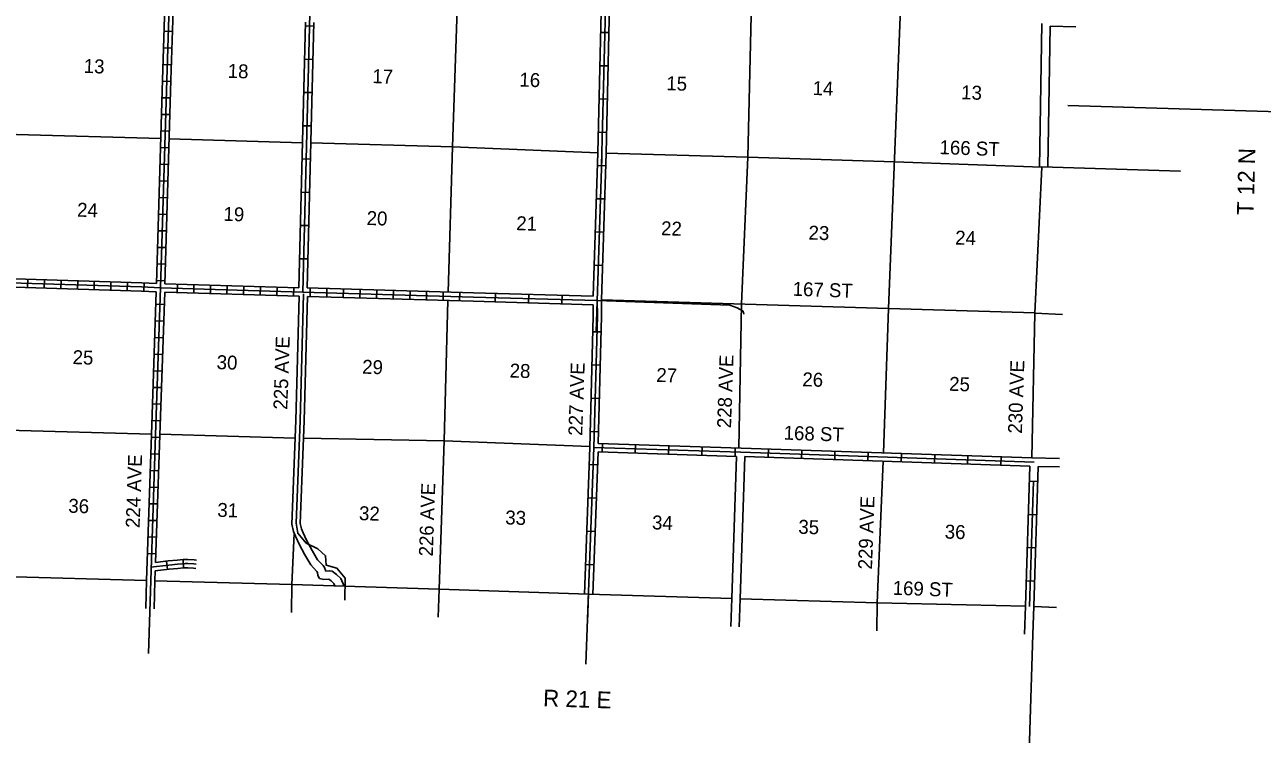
# Model space of a CAD drawing. Extents: x 589837 to 1026606, y 16219719 to 16549911.
# Drawn here: x 957209 to 1001620, y 16335661 to 16361112 of the extents above; entities that cross this region are included whole.
import ezdxf

# ---------------------------------------------------------------- set-up
doc = ezdxf.new("R2010")
doc.units = 0
for name, color, linetype in [('L11', 7, 'Continuous'), ('L13', 7, 'Continuous'), ('L14', 7, 'Continuous'), ('L30', 7, 'Continuous'), ('L51', 7, 'Continuous'), ('L52', 7, 'Continuous'), ('L8', 7, 'Continuous'), ('L9', 7, 'Continuous')]:
    doc.layers.add(name, color=color, linetype=linetype)

msp = doc.modelspace()

# ---------------------------------------------------------------- linework, layer by layer
at = {"layer": 'L11'}
for p, q in [((982754, 16345630), (982582, 16340527)), ((983054, 16345620), (982882, 16340518))]:
    msp.add_line(p, q, dxfattribs=at)
for points in [[(993712, 16361154), (993628, 16356009)], [(994010, 16361066), (993928, 16356007)], [(967055, 16351378), (966938, 16346913), (966795, 16343194)], [(967354, 16351369), (967238, 16346903), (967097, 16343224)], [(966795, 16343194), (966855, 16342939), (966926, 16342762), (967057, 16342483), (967260, 16342102), (967474, 16341740), (967684, 16341516), (967697, 16341498), (967712, 16341461), (967732, 16341353), (967790, 16341248), (967943, 16341206), (968117, 16341224), (968202, 16341165), (968296, 16341069), (968335, 16340984)], [(967097, 16343224), (967142, 16343030), (967201, 16342882), (967325, 16342617), (967522, 16342249), (967715, 16341921), (967915, 16341709), (967961, 16341646), (968002, 16341545), (968008, 16341515), (968138, 16341528), (968239, 16341505), (968396, 16341395), (968548, 16341242), (968669, 16340973)]]:
    msp.add_lwpolyline(points, dxfattribs=at)
at = {"layer": 'L13'}
for p, q in [((967178, 16356882), (962393, 16357025)), ((982830, 16345928), (982937, 16351096)), ((966914, 16346285), (962054, 16346423)), ((988011, 16345456), (987801, 16340371)), ((966878, 16342865), (966799, 16341032)), ((982582, 16340527), (977443, 16340681))]:
    msp.add_line(p, q, dxfattribs=at)
for points in [[(989057, 16372174), (988212, 16350939), (988023, 16345756)], [(982937, 16351096), (983154, 16356363), (983276, 16361450), (983488, 16366759), (983554, 16370285)], [(972405, 16351522), (972562, 16356729), (972730, 16361667)], [(962093, 16357034), (956910, 16357172), (951831, 16357308)], [(977771, 16356516), (972562, 16356729), (967478, 16356873)], [(993713, 16356006), (988421, 16356197), (983154, 16356363), (978071, 16356507)], [(993713, 16356006), (993454, 16350765), (993347, 16345578)], [(972083, 16340866), (972260, 16346184), (972397, 16351222)], [(993454, 16350774), (988212, 16350939), (977903, 16351246)], [(961754, 16346431), (956581, 16346569), (951583, 16346758)], [(977488, 16345978), (972260, 16346184), (967214, 16346278)], [(961582, 16341171), (956423, 16341317), (951400, 16341491)], [(977443, 16340680), (972083, 16340866), (966799, 16341032), (961882, 16341163)], [(993119, 16340253), (987801, 16340371), (982882, 16340518)]]:
    msp.add_lwpolyline(points, dxfattribs=at)
at = {"layer": 'L51'}
for p, q in [((994924, 16361040), (994010, 16361066)), ((994645, 16358218), (1003192, 16357956)), ((994453, 16350724), (993454, 16350765)), ((994347, 16345551), (993347, 16345578)), ((994339, 16345251), (993582, 16345271)), ((994236, 16340209), (993419, 16340243))]:
    msp.add_line(p, q, dxfattribs=at)
msp.add_lwpolyline([(993714, 16356014), (998680, 16355857), (998680, 16355857)], dxfattribs=at)
at = {"layer": 'L52'}
for p, q in [((961582, 16341171), (961549, 16340172)), ((961882, 16341163), (961849, 16340164)), ((966780, 16340032), (966799, 16341032)), ((972083, 16340866), (972051, 16339866)), ((977406, 16339682), (977443, 16340682)), ((982582, 16340527), (982549, 16339528)), ((982882, 16340518), (982848, 16339519)), ((987792, 16339371), (987801, 16340371)), ((993119, 16340253), (993087, 16339254)), ((993419, 16340243), (993387, 16339247)), ((993383, 16339247), (993187, 16332902))]:
    msp.add_line(p, q, dxfattribs=at)
at = {"layer": 'L8'}
for p, q in [((962510, 16360870), (962212, 16360879)), ((962491, 16360273), (962193, 16360283)), ((962472, 16359677), (962174, 16359687)), ((962453, 16359081), (962155, 16359090)), ((962435, 16358485), (962137, 16358494)), ((962418, 16357889), (962120, 16357897)), ((962400, 16357292), (962102, 16357301)), ((962383, 16356696), (962085, 16356705)), ((962365, 16356099), (962067, 16356108)), ((962348, 16355503), (962050, 16355512)), ((962330, 16354907), (962032, 16354916)), ((962313, 16354310), (962015, 16354319)), ((962295, 16353714), (961997, 16353723)), ((962278, 16353118), (961980, 16353126)), ((962260, 16352521), (961962, 16352530)), ((957312, 16351684), (957321, 16351982)), ((957908, 16351665), (957917, 16351964)), ((958504, 16351647), (958513, 16351945)), ((959100, 16351629), (959110, 16351927)), ((959697, 16351611), (959706, 16351909)), ((960293, 16351592), (960302, 16351891)), ((960889, 16351574), (960899, 16351872)), ((961483, 16351555), (961497, 16351853)), ((962243, 16351925), (961945, 16351934)), ((962231, 16351522), (967055, 16351378)), ((962241, 16351822), (967046, 16351678)), ((962678, 16351510), (962687, 16351808)), ((963274, 16351492), (963283, 16351790)), ((963871, 16351474), (963880, 16351772)), ((964467, 16351456), (964476, 16351754)), ((965063, 16351438), (965072, 16351737)), ((965660, 16351421), (965669, 16351719)), ((966256, 16351403), (966265, 16351701)), ((966852, 16351385), (966861, 16351683)), ((967346, 16351670), (973312, 16351495)), ((967449, 16351367), (967457, 16351665)), ((968045, 16351350), (968054, 16351648)), ((968641, 16351332), (968650, 16351631)), ((969238, 16351315), (969246, 16351613)), ((969834, 16351298), (969843, 16351596)), ((970430, 16351280), (970439, 16351578)), ((971027, 16351263), (971036, 16351561)), ((971623, 16351245), (971632, 16351544)), ((972220, 16351228), (972228, 16351526)), ((962215, 16351075), (961916, 16351086)), ((967354, 16351369), (973304, 16351195)), ((972816, 16351211), (972825, 16351509)), ((962194, 16350479), (961896, 16350489)), ((962173, 16349883), (961875, 16349893)), ((962152, 16349287), (961854, 16349297)), ((962132, 16348690), (961834, 16348701)), ((962111, 16348094), (961813, 16348104)), ((962090, 16347498), (961792, 16347508)), ((962070, 16346902), (961771, 16346912)), ((962049, 16346306), (961751, 16346315)), ((962030, 16345709), (961731, 16345719)), ((962010, 16345113), (961712, 16345123)), ((961991, 16344517), (961692, 16344527)), ((961971, 16343921), (961673, 16343930)), ((961952, 16343324), (961654, 16343334)), ((961932, 16342728), (961634, 16342738)), ((961913, 16342132), (961615, 16342141)), ((962329, 16341574), (962294, 16341870)), ((962912, 16341629), (962899, 16341927))]:
    msp.add_line(p, q, dxfattribs=at)
for points in [[(962431, 16367288), (962253, 16362166), (962155, 16359137), (961941, 16351834)], [(962586, 16367433), (962402, 16362161), (962305, 16359132), (962086, 16351677)], [(962548, 16362006), (962455, 16359127), (962241, 16351822)], [(962086, 16351677), (961401, 16351708), (951565, 16352009)], [(961941, 16351834), (961407, 16351858), (952674, 16352125)], [(961931, 16351534), (961396, 16351558), (952664, 16351825)], [(961931, 16351534), (961753, 16346402), (961582, 16341171)], [(962086, 16351677), (961903, 16346397), (961647, 16338559)], [(962231, 16351522), (962053, 16346391), (961904, 16341825)], [(962086, 16351677), (967192, 16351524), (973308, 16351345)], [(961719, 16341652), (962374, 16341730), (962687, 16341759), (962900, 16341777), (962970, 16341780), (963060, 16341780), (963275, 16341769), (963364, 16341761)], [(961904, 16341825), (962358, 16341879), (962674, 16341908), (962890, 16341927), (962967, 16341930), (963064, 16341930), (963286, 16341919), (963378, 16341910)], [(961894, 16341521), (961882, 16341163)], [(961894, 16341521), (962390, 16341580), (962701, 16341610), (962909, 16341628), (962973, 16341630), (963056, 16341630), (963264, 16341619), (963350, 16341611)]]:
    msp.add_lwpolyline(points, dxfattribs=at)
at = {"layer": 'L9'}
for p, q in [((978071, 16356507), (978199, 16361855)), ((967046, 16351678), (967287, 16361200)), ((967285, 16361070), (967583, 16361063)), ((967346, 16351670), (967587, 16361191)), ((977875, 16360836), (978173, 16360829)), ((967255, 16359878), (967553, 16359870)), ((977847, 16359643), (978145, 16359636)), ((967225, 16358685), (967523, 16358677)), ((977818, 16358450), (978116, 16358443)), ((967194, 16357492), (967492, 16357484)), ((977789, 16357257), (978088, 16357250)), ((977609, 16351370), (977771, 16356516)), ((977905, 16351246), (978071, 16356507)), ((967164, 16356299), (967462, 16356292)), ((977718, 16350098), (977915, 16356331)), ((977758, 16356066), (978056, 16356056)), ((967134, 16355106), (967432, 16355099)), ((977720, 16354873), (978018, 16354864)), ((967103, 16353913), (967402, 16353906)), ((977682, 16353680), (977981, 16353671)), ((967073, 16352721), (967371, 16352713)), ((977645, 16352488), (977943, 16352478)), ((977606, 16351070), (973304, 16351195)), ((977609, 16351370), (973312, 16351495)), ((974097, 16351173), (974106, 16351471)), ((975290, 16351138), (975298, 16351436)), ((976482, 16351104), (976491, 16351402)), ((977597, 16350101), (977896, 16350093)), ((977566, 16348908), (977864, 16348900)), ((977535, 16347715), (977833, 16347708)), ((977503, 16346523), (977802, 16346515)), ((977593, 16340676), (977782, 16345787)), ((982754, 16345630), (977782, 16345787)), ((977929, 16345783), (977938, 16346081)), ((979121, 16345745), (979131, 16346044)), ((980314, 16345708), (980323, 16346006)), ((981507, 16345670), (981516, 16345968)), ((982699, 16345633), (982709, 16345931)), ((983891, 16345593), (983901, 16345892)), ((985084, 16345554), (985094, 16345852)), ((986276, 16345514), (986286, 16345812)), ((987469, 16345475), (987479, 16345773)), ((977465, 16345332), (977764, 16345321)), ((993282, 16345281), (983054, 16345620)), ((988662, 16345435), (988671, 16345733)), ((989854, 16345396), (989864, 16345694)), ((991047, 16345356), (991056, 16345654)), ((992239, 16345317), (992249, 16345615)), ((993282, 16345281), (993119, 16340253)), ((993582, 16345271), (993419, 16340243)), ((993563, 16344730), (993265, 16344740)), ((993414, 16344735), (993269, 16340249)), ((977421, 16344139), (977720, 16344128)), ((993525, 16343537), (993227, 16343547)), ((977377, 16342947), (977675, 16342936)), ((993486, 16342345), (993188, 16342355)), ((977333, 16341754), (977631, 16341743)), ((993447, 16341152), (993149, 16341162))]:
    msp.add_line(p, q, dxfattribs=at)
for points in [[(977771, 16356516), (977892, 16361561), (972676, 16361668), (972793, 16366968)], [(977910, 16356061), (978045, 16361708), (972830, 16361815), (972943, 16366965)], [(967192, 16351524), (967457, 16361977)], [(967207, 16351465), (967088, 16346908), (966947, 16343227)], [(977350, 16338172), (977637, 16345942), (977761, 16350657), (977754, 16351216), (973308, 16351345)], [(977293, 16340686), (977487, 16345946), (977611, 16350658), (977606, 16351070)], [(977754, 16351216), (982518, 16351057), (982781, 16350957), (982986, 16350834), (983016, 16350733)], [(977791, 16346087), (977911, 16350656), (977903, 16351246)], [(993437, 16345426), (982909, 16345775), (977637, 16345942)], [(993347, 16345579), (982914, 16345925), (977791, 16346087)], [(968702, 16340471), (968707, 16341263), (968414, 16341614), (968030, 16341722), (968005, 16342065), (967729, 16342308), (967311, 16342517), (967010, 16342876), (966947, 16343227)]]:
    msp.add_lwpolyline(points, dxfattribs=at)

# ---------------------------------------------------------------- texts
at = {"layer": 'L14'}
for s, p in [('13', (959320, 16359386)), ('18', (964487, 16359210)), ('17', (969675, 16359021)), ('16', (974955, 16358896)), ('15', (980227, 16358768)), ('14', (985477, 16358594)), ('13', (990809, 16358443)), ('24', (959081, 16354230)), ('19', (964335, 16354081)), ('20', (969472, 16353932)), ('21', (974841, 16353746)), ('22', (980040, 16353566)), ('23', (985330, 16353408)), ('24', (990593, 16353230)), ('25', (958920, 16348941)), ('30', (964090, 16348761)), ('29', (969313, 16348597)), ('28', (974605, 16348460)), ('27', (979867, 16348303)), ('26', (985109, 16348146)), ('25', (990377, 16347984)), ('36', (958767, 16343610)), ('31', (964114, 16343462)), ('32', (969199, 16343344)), ('33', (974448, 16343191)), ('34', (979715, 16343013)), ('35', (984966, 16342856)), ('36', (990219, 16342682))]:
    msp.add_text(s, height=500, rotation=358.0946, dxfattribs=at).set_placement(p)
at = {"layer": 'L30'}
for s, rotation, p in [('166 ST', 358, (990032, 16356473)), ('167 ST', 358, (984761, 16351392)), ('225 AVE', 88, (966630, 16347297)), ('227 AVE', 88, (977215, 16346358)), ('228 AVE', 88, (982554, 16346633)), ('230 AVE', 88, (992993, 16346437)), ('168 ST', 358, (984438, 16346231)), ('224 AVE', 88, (961330, 16343054)), ('226 AVE', 88, (971852, 16342032)), ('229 AVE', 88, (987614, 16341565)), ('169 ST', 358, (988351, 16340665))]:
    msp.add_text(s, height=500, rotation=rotation, dxfattribs=at).set_placement(p)
at = {"layer": 'L51'}
msp.add_text('T 12 N', height=600, rotation=88.4709, dxfattribs=at).set_placement((1001310, 16354273))
at = {"layer": 'L52'}
msp.add_text('R 21 E', height=600, rotation=358.0981, dxfattribs=at).set_placement((975804, 16336665))

doc.saveas('drawing.dxf')
